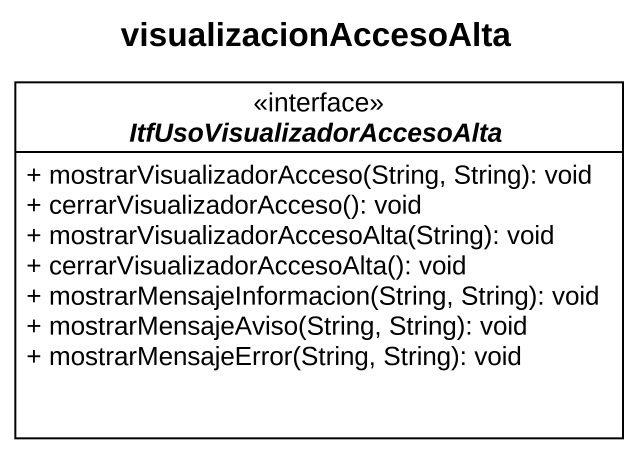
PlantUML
@startuml
title visualizacionAccesoAlta
hide circle
hide empty members
skinparam classAttributeIconSize 0
interface ItfUsoVisualizadorAccesoAlta <<interface>> {
  + mostrarVisualizadorAcceso(String, String): void
  + cerrarVisualizadorAcceso(): void
  + mostrarVisualizadorAccesoAlta(String): void
  + cerrarVisualizadorAccesoAlta(): void
  + mostrarMensajeInformacion(String, String): void
  + mostrarMensajeAviso(String, String): void
  + mostrarMensajeError(String, String): void
}
@enduml
